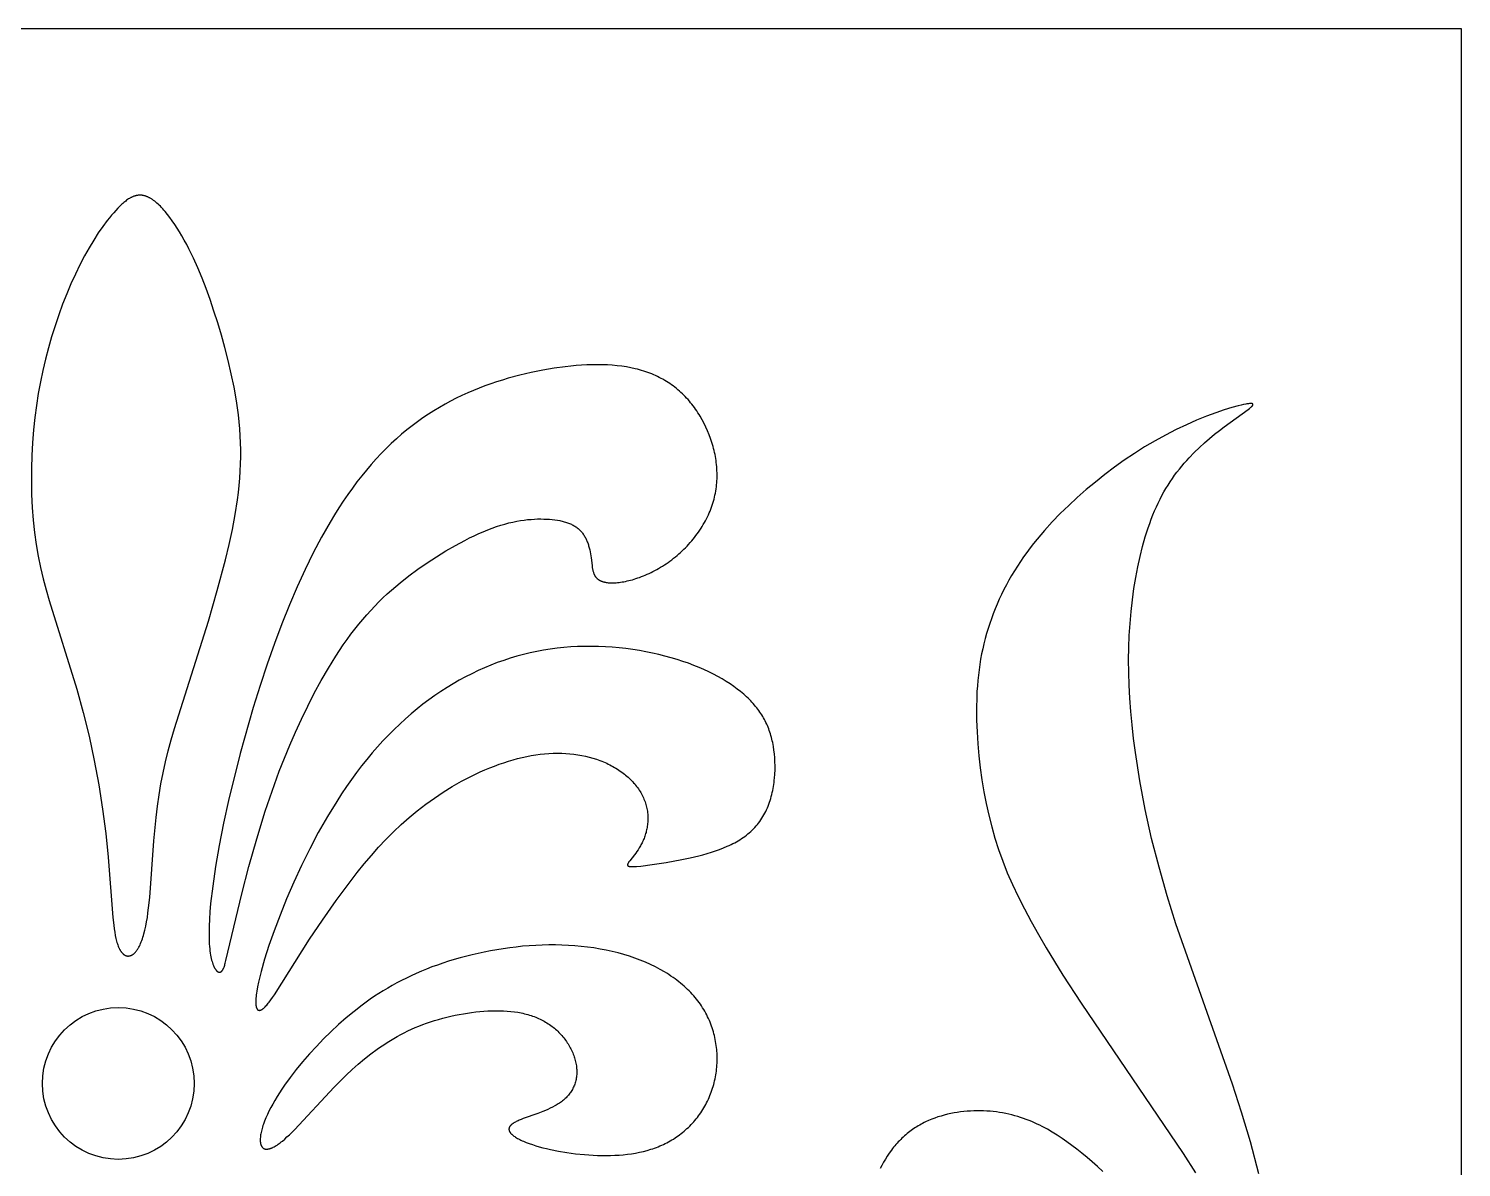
# Model space of a CAD drawing. Extents: x 2.59 to 8.26, y 15.9 to 21.16.
# Drawn here: x 5.247 to 8.262, y 18.769 to 21.164 of the extents above; entities that cross this region are included whole.
import ezdxf

# ---------------------------------------------------------------- set-up
doc = ezdxf.new("R2010")
doc.units = 0
doc.header["$MEASUREMENT"] = 0
doc.layers.add('DEFAULT', color=18, linetype='CONTINUOUS')

msp = doc.modelspace()

# ---------------------------------------------------------------- linework, layer by layer
at = {"layer": 'DEFAULT'}
for points in [[(2.5915, 15.8988), (8.2615, 15.8988), (8.2615, 21.1638), (2.5915, 21.1638)], [(5.4848, 19.2461), (5.4859, 19.2494), (5.4871, 19.2528), (5.4882, 19.2564), (5.4892, 19.2601), (5.4912, 19.268), (5.4931, 19.2764), (5.4948, 19.2854), (5.4964, 19.2948), (5.4978, 19.3046), (5.4992, 19.3149), (5.5015, 19.3365), (5.5104, 19.456), (5.5149, 19.5047), (5.5177, 19.5286), (5.521, 19.5522), (5.5249, 19.5755), (5.5294, 19.5987), (5.5344, 19.6217), (5.5401, 19.6448), (5.5464, 19.6681), (5.5534, 19.692), (5.6248, 19.9176), (5.6437, 19.9822), (5.661, 20.047), (5.6687, 20.079), (5.6755, 20.1106), (5.6814, 20.1419), (5.6861, 20.1727), (5.6881, 20.188), (5.6897, 20.2032), (5.691, 20.2183), (5.692, 20.2333), (5.6926, 20.2483), (5.6929, 20.2633), (5.6929, 20.2781), (5.6925, 20.293), (5.6918, 20.3078), (5.6908, 20.3225), (5.6895, 20.3372), (5.6879, 20.3519), (5.686, 20.3665), (5.6838, 20.381), (5.6788, 20.4097), (5.673, 20.438), (5.6665, 20.4658), (5.6595, 20.493), (5.6522, 20.5195), (5.6445, 20.5451), (5.6366, 20.57), (5.6285, 20.594), (5.6202, 20.6171), (5.6116, 20.6394), (5.6027, 20.6608), (5.5935, 20.6812), (5.584, 20.7007), (5.5792, 20.7101), (5.5742, 20.7192), (5.5693, 20.7279), (5.5642, 20.7364), (5.5592, 20.7445), (5.5541, 20.7523), (5.549, 20.7597), (5.5439, 20.7667), (5.5388, 20.7732), (5.5338, 20.7793), (5.5313, 20.7822), (5.5288, 20.785), (5.5263, 20.7876), (5.5239, 20.7902), (5.5214, 20.7926), (5.519, 20.7949), (5.5166, 20.797), (5.5142, 20.799), (5.5119, 20.8009), (5.5095, 20.8027), (5.5072, 20.8043), (5.5061, 20.8051), (5.5049, 20.8058), (5.5038, 20.8065), (5.5026, 20.8072), (5.5015, 20.8078), (5.5004, 20.8084), (5.4993, 20.809), (5.4982, 20.8095), (5.4971, 20.81), (5.496, 20.8105), (5.4949, 20.8109), (5.4938, 20.8113), (5.4927, 20.8117), (5.4916, 20.812), (5.4905, 20.8123), (5.4895, 20.8126), (5.4884, 20.8128), (5.4873, 20.813), (5.4863, 20.8132), (5.4852, 20.8134), (5.4842, 20.8135), (5.4832, 20.8136), (5.4821, 20.8136), (5.4811, 20.8136), (5.4801, 20.8136), (5.479, 20.8136), (5.478, 20.8135), (5.477, 20.8134), (5.476, 20.8133), (5.4749, 20.8132), (5.4739, 20.813), (5.4729, 20.8128), (5.4719, 20.8125), (5.4709, 20.8122), (5.4699, 20.8119), (5.4689, 20.8116), (5.4679, 20.8113), (5.4669, 20.8109), (5.4659, 20.8105), (5.4649, 20.8101), (5.4639, 20.8096), (5.4629, 20.8091), (5.4619, 20.8086), (5.4609, 20.8081), (5.4599, 20.8075), (5.4589, 20.8069), (5.4569, 20.8057), (5.4549, 20.8044), (5.4529, 20.8029), (5.4509, 20.8014), (5.4489, 20.7998), (5.4468, 20.7981), (5.4448, 20.7963), (5.4427, 20.7945), (5.4385, 20.7905), (5.4343, 20.7862), (5.43, 20.7817), (5.4256, 20.7768), (5.4212, 20.7716), (5.4167, 20.7661), (5.4121, 20.7603), (5.4028, 20.7479), (5.3932, 20.7342), (5.3836, 20.7193), (5.3738, 20.7032), (5.3641, 20.6859), (5.3544, 20.6674), (5.3449, 20.6478), (5.3356, 20.6274), (5.3267, 20.6061), (5.3181, 20.5842), (5.3099, 20.5617), (5.3021, 20.539), (5.2949, 20.5159), (5.2882, 20.4926), (5.282, 20.469), (5.2764, 20.4452), (5.2713, 20.4211), (5.2669, 20.3965), (5.263, 20.3715), (5.2596, 20.3459), (5.2569, 20.3198), (5.2548, 20.2931), (5.2533, 20.266), (5.2525, 20.2387), (5.2523, 20.2112), (5.2529, 20.1839), (5.2542, 20.1568), (5.2563, 20.1302), (5.2591, 20.1042), (5.2627, 20.0789), (5.2669, 20.0543), (5.2719, 20.0303), (5.2774, 20.0069), (5.2834, 19.9838), (5.2899, 19.9611), (5.3478, 19.775), (5.3614, 19.7258), (5.3738, 19.6758), (5.3848, 19.625), (5.3943, 19.5736), (5.4023, 19.522), (5.4089, 19.4708), (5.414, 19.4211), (5.4241, 19.2944), (5.4258, 19.2781), (5.4268, 19.2706), (5.4278, 19.2635), (5.429, 19.2568), (5.4303, 19.2506), (5.431, 19.2476), (5.4317, 19.2448), (5.4325, 19.242), (5.4333, 19.2394), (5.4341, 19.2369), (5.435, 19.2345), (5.4359, 19.2323), (5.4364, 19.2312), (5.4369, 19.2301), (5.4373, 19.2291), (5.4378, 19.2281), (5.4384, 19.2272), (5.4389, 19.2262), (5.4394, 19.2253), (5.4399, 19.2245), (5.4405, 19.2236), (5.441, 19.2228), (5.4416, 19.222), (5.4422, 19.2213), (5.4428, 19.2206), (5.4434, 19.2199), (5.444, 19.2193), (5.4446, 19.2186), (5.4449, 19.2184), (5.4452, 19.2181), (5.4455, 19.2178), (5.4458, 19.2175), (5.4461, 19.2173), (5.4465, 19.217), (5.4468, 19.2168), (5.4471, 19.2165), (5.4474, 19.2163), (5.4478, 19.2161), (5.4481, 19.2159), (5.4484, 19.2157), (5.4487, 19.2155), (5.4491, 19.2153), (5.4494, 19.2151), (5.4498, 19.215), (5.4501, 19.2148), (5.4504, 19.2147), (5.4508, 19.2145), (5.4511, 19.2144), (5.4515, 19.2143), (5.4518, 19.2141), (5.4522, 19.214), (5.4525, 19.2139), (5.4529, 19.2139), (5.4532, 19.2138), (5.4536, 19.2137), (5.4539, 19.2137), (5.4543, 19.2136), (5.4546, 19.2136), (5.455, 19.2135), (5.4553, 19.2135), (5.4557, 19.2135), (5.4561, 19.2135), (5.4564, 19.2135), (5.4568, 19.2135), (5.4571, 19.2135), (5.4575, 19.2136), (5.4579, 19.2136), (5.4582, 19.2137), (5.4586, 19.2137), (5.459, 19.2138), (5.4593, 19.2139), (5.4597, 19.2139), (5.4601, 19.214), (5.4604, 19.2142), (5.4608, 19.2143), (5.4612, 19.2144), (5.4615, 19.2145), (5.4619, 19.2147), (5.4623, 19.2148), (5.4627, 19.215), (5.463, 19.2152), (5.4634, 19.2154), (5.4638, 19.2156), (5.4641, 19.2158), (5.4645, 19.216), (5.4649, 19.2162), (5.4652, 19.2164), (5.4656, 19.2167), (5.466, 19.2169), (5.4664, 19.2172), (5.4667, 19.2175), (5.4671, 19.2177), (5.4678, 19.2183), (5.4686, 19.219), (5.4693, 19.2196), (5.47, 19.2204), (5.4707, 19.2211), (5.4715, 19.2219), (5.4722, 19.2227), (5.4729, 19.2236), (5.4736, 19.2245), (5.4743, 19.2255), (5.475, 19.2265), (5.4757, 19.2275), (5.4764, 19.2286), (5.4771, 19.2297), (5.4778, 19.2308), (5.4784, 19.232), (5.4798, 19.2345), (5.4811, 19.2372), (5.4823, 19.24), (5.4836, 19.243)], [(5.6271, 19.2907), (5.6264, 19.276), (5.6262, 19.2624), (5.6263, 19.25), (5.6268, 19.2388), (5.6272, 19.2336), (5.6277, 19.2287), (5.6282, 19.2241), (5.6288, 19.2197), (5.6294, 19.2156), (5.6301, 19.2118), (5.6309, 19.2082), (5.6317, 19.2049), (5.6325, 19.2018), (5.6334, 19.1989), (5.6339, 19.1975), (5.6343, 19.1962), (5.6348, 19.195), (5.6353, 19.1938), (5.6358, 19.1927), (5.6362, 19.1916), (5.6367, 19.1906), (5.6372, 19.1896), (5.6377, 19.1887), (5.6382, 19.1878), (5.6387, 19.187), (5.6392, 19.1862), (5.6397, 19.1855), (5.6402, 19.1848), (5.6407, 19.1841), (5.6412, 19.1835), (5.6414, 19.1832), (5.6417, 19.183), (5.6419, 19.1827), (5.6422, 19.1824), (5.6424, 19.1822), (5.6427, 19.182), (5.6429, 19.1818), (5.6432, 19.1815), (5.6434, 19.1813), (5.6437, 19.1811), (5.6439, 19.181), (5.6441, 19.1808), (5.6444, 19.1806), (5.6446, 19.1805), (5.6449, 19.1803), (5.6451, 19.1802), (5.6453, 19.1801), (5.6456, 19.18), (5.6458, 19.1799), (5.646, 19.1798), (5.6463, 19.1797), (5.6465, 19.1796), (5.6466, 19.1796), (5.6467, 19.1795), (5.6468, 19.1795), (5.647, 19.1795), (5.6471, 19.1795), (5.6472, 19.1794), (5.6473, 19.1794), (5.6474, 19.1794), (5.6475, 19.1794), (5.6476, 19.1794), (5.6478, 19.1794), (5.6479, 19.1793), (5.648, 19.1793), (5.6481, 19.1793), (5.6482, 19.1793), (5.6483, 19.1793), (5.6484, 19.1793), (5.6485, 19.1793), (5.6486, 19.1793), (5.6487, 19.1793), (5.6489, 19.1794), (5.649, 19.1794), (5.6491, 19.1794), (5.6492, 19.1794), (5.6493, 19.1794), (5.6494, 19.1794), (5.6495, 19.1795), (5.6496, 19.1795), (5.6497, 19.1795), (5.6498, 19.1795), (5.6499, 19.1796), (5.65, 19.1796), (5.6501, 19.1796), (5.6502, 19.1797), (5.6503, 19.1797), (5.6504, 19.1798), (5.6506, 19.1798), (5.6507, 19.1799), (5.6508, 19.1799), (5.6509, 19.18), (5.651, 19.18), (5.6511, 19.1801), (5.6513, 19.1802), (5.6515, 19.1803), (5.6517, 19.1805), (5.6519, 19.1806), (5.6521, 19.1808), (5.6523, 19.1809), (5.6525, 19.1811), (5.6526, 19.1813), (5.6528, 19.1815), (5.653, 19.1816), (5.6532, 19.1819), (5.6534, 19.1821), (5.6536, 19.1823), (5.6538, 19.1825), (5.654, 19.1828), (5.6541, 19.183), (5.6543, 19.1833), (5.6545, 19.1835), (5.6547, 19.1838), (5.6551, 19.1844), (5.6554, 19.185), (5.6558, 19.1857), (5.6561, 19.1863), (5.6565, 19.1871), (5.6568, 19.1878), (5.6571, 19.1886), (5.6578, 19.1903), (5.6585, 19.1922), (5.6592, 19.1942), (5.6598, 19.1963), (5.6605, 19.1986), (5.6619, 19.2038), (5.695, 19.3442), (5.7101, 19.4014), (5.7269, 19.4602), (5.7447, 19.5182), (5.7638, 19.5745), (5.774, 19.6022), (5.7847, 19.6297), (5.796, 19.6571), (5.8079, 19.6845), (5.8205, 19.7119), (5.8339, 19.7393), (5.8478, 19.7663), (5.8624, 19.7929), (5.8774, 19.8189), (5.8929, 19.8438), (5.9087, 19.8677), (5.9168, 19.8791), (5.9249, 19.8902), (5.933, 19.901), (5.9413, 19.9114), (5.9496, 19.9214), (5.958, 19.9311), (5.9664, 19.9405), (5.975, 19.9495), (5.9836, 19.9583), (5.9923, 19.9668), (6.0011, 19.975), (6.01, 19.9829), (6.019, 19.9907), (6.0281, 19.9983), (6.0467, 20.0128), (6.0657, 20.0268), (6.0851, 20.0403), (6.1048, 20.0532), (6.1247, 20.0654), (6.1447, 20.077), (6.1646, 20.0877), (6.1744, 20.0927), (6.1842, 20.0974), (6.1939, 20.1018), (6.2034, 20.1059), (6.2128, 20.1098), (6.2221, 20.1133), (6.2312, 20.1165), (6.2401, 20.1193), (6.2488, 20.1219), (6.2573, 20.1242), (6.2656, 20.1261), (6.2737, 20.1278), (6.2816, 20.1292), (6.2892, 20.1303), (6.2967, 20.1312), (6.3039, 20.1318), (6.3109, 20.1323), (6.3177, 20.1326), (6.3243, 20.1326), (6.3306, 20.1325), (6.3367, 20.1323), (6.3427, 20.1319), (6.3484, 20.1314), (6.3539, 20.1308), (6.3592, 20.13), (6.3643, 20.1291), (6.3668, 20.1286), (6.3692, 20.128), (6.3716, 20.1274), (6.3739, 20.1268), (6.3761, 20.1262), (6.3784, 20.1255), (6.3805, 20.1248), (6.3826, 20.124), (6.3847, 20.1232), (6.3867, 20.1223), (6.3887, 20.1215), (6.3906, 20.1205), (6.3925, 20.1195), (6.3943, 20.1185), (6.3961, 20.1175), (6.3978, 20.1163), (6.3995, 20.1152), (6.4011, 20.114), (6.4027, 20.1127), (6.4042, 20.1114), (6.4057, 20.1101), (6.4071, 20.1087), (6.4085, 20.1072), (6.4099, 20.1057), (6.4111, 20.1042), (6.4124, 20.1026), (6.4136, 20.1009), (6.4147, 20.0993), (6.4158, 20.0975), (6.4169, 20.0958), (6.4179, 20.094), (6.4189, 20.0921), (6.4198, 20.0903), (6.4207, 20.0883), (6.4215, 20.0864), (6.4223, 20.0844), (6.4231, 20.0824), (6.4238, 20.0804), (6.4245, 20.0783), (6.4251, 20.0763), (6.4257, 20.0742), (6.4262, 20.0721), (6.4273, 20.0678), (6.4281, 20.0635), (6.4289, 20.0593), (6.4302, 20.0508), (6.4322, 20.0347), (6.4328, 20.0309), (6.4334, 20.0273), (6.4338, 20.0256), (6.4342, 20.0239), (6.4346, 20.0222), (6.4351, 20.0206), (6.4353, 20.0198), (6.4356, 20.0191), (6.4359, 20.0183), (6.4362, 20.0175), (6.4365, 20.0168), (6.4368, 20.0161), (6.4371, 20.0154), (6.4375, 20.0146), (6.4379, 20.014), (6.4382, 20.0133), (6.4386, 20.0126), (6.4391, 20.012), (6.4395, 20.0113), (6.4399, 20.0107), (6.4404, 20.0101), (6.4409, 20.0095), (6.4414, 20.0089), (6.442, 20.0083), (6.4425, 20.0078), (6.4431, 20.0072), (6.4437, 20.0067), (6.4443, 20.0062), (6.4449, 20.0057), (6.4456, 20.0052), (6.4463, 20.0048), (6.447, 20.0043), (6.4477, 20.0039), (6.4485, 20.0034), (6.4493, 20.003), (6.4501, 20.0026), (6.4509, 20.0023), (6.4517, 20.0019), (6.4526, 20.0016), (6.4535, 20.0012), (6.4544, 20.0009), (6.4554, 20.0006), (6.4564, 20.0004), (6.4574, 20.0001), (6.4584, 19.9998), (6.4595, 19.9996), (6.4605, 19.9994), (6.4617, 19.9992), (6.4628, 19.999), (6.4639, 19.9989), (6.4663, 19.9986), (6.4688, 19.9984), (6.4714, 19.9983), (6.4741, 19.9983), (6.4769, 19.9983), (6.4798, 19.9984), (6.4828, 19.9986), (6.4859, 19.9988), (6.489, 19.9992), (6.4923, 19.9996), (6.4956, 20.0001), (6.499, 20.0007), (6.5024, 20.0014), (6.506, 20.0022), (6.5096, 20.003), (6.5133, 20.0039), (6.517, 20.005), (6.5208, 20.0061), (6.5246, 20.0073), (6.5284, 20.0086), (6.5323, 20.0099), (6.5363, 20.0114), (6.5402, 20.013), (6.5442, 20.0146), (6.5482, 20.0164), (6.5523, 20.0182), (6.5563, 20.0201), (6.5603, 20.0221), (6.5644, 20.0242), (6.5684, 20.0264), (6.5724, 20.0287), (6.5764, 20.031), (6.5804, 20.0335), (6.5844, 20.036), (6.5883, 20.0386), (6.5922, 20.0413), (6.5961, 20.0441), (6.5999, 20.047), (6.6037, 20.0499), (6.6075, 20.0529), (6.6112, 20.056), (6.6148, 20.0591), (6.6184, 20.0623), (6.622, 20.0656), (6.6255, 20.0689), (6.6289, 20.0723), (6.6322, 20.0758), (6.6355, 20.0793), (6.6387, 20.0829), (6.6419, 20.0865), (6.6449, 20.0901), (6.6479, 20.0939), (6.6508, 20.0976), (6.6536, 20.1014), (6.6564, 20.1052), (6.659, 20.1091), (6.6616, 20.113), (6.664, 20.117), (6.6664, 20.1209), (6.6687, 20.1249), (6.6709, 20.129), (6.673, 20.133), (6.675, 20.1371), (6.677, 20.1412), (6.6788, 20.1453), (6.6805, 20.1494), (6.6821, 20.1536), (6.6837, 20.1577), (6.6851, 20.1619), (6.6865, 20.1661), (6.6877, 20.1703), (6.6889, 20.1745), (6.6899, 20.1787), (6.6909, 20.1829), (6.6917, 20.1872), (6.6925, 20.1914), (6.6932, 20.1957), (6.6938, 20.1999), (6.6943, 20.2042), (6.6947, 20.2085), (6.695, 20.2127), (6.6952, 20.217), (6.6953, 20.2213), (6.6953, 20.2255), (6.6953, 20.2298), (6.6951, 20.2341), (6.6949, 20.2384), (6.6946, 20.2426), (6.6942, 20.2469), (6.6937, 20.2512), (6.6931, 20.2554), (6.6925, 20.2597), (6.6918, 20.2639), (6.691, 20.2681), (6.6901, 20.2724), (6.6891, 20.2766), (6.6881, 20.2808), (6.687, 20.285), (6.6845, 20.2933), (6.6818, 20.3016), (6.6787, 20.3098), (6.6754, 20.3178), (6.6719, 20.3258), (6.668, 20.3336), (6.6639, 20.3413), (6.6596, 20.3489), (6.6573, 20.3526), (6.655, 20.3562), (6.6526, 20.3598), (6.6501, 20.3634), (6.6476, 20.3669), (6.645, 20.3704), (6.6424, 20.3738), (6.6397, 20.3771), (6.637, 20.3804), (6.6342, 20.3836), (6.6313, 20.3868), (6.6284, 20.3899), (6.6254, 20.393), (6.6224, 20.3959), (6.6193, 20.3989), (6.6161, 20.4017), (6.6129, 20.4045), (6.6096, 20.4072), (6.6063, 20.4098), (6.6029, 20.4124), (6.5995, 20.4149), (6.596, 20.4174), (6.5924, 20.4197), (6.5888, 20.422), (6.5851, 20.4242), (6.5814, 20.4264), (6.5776, 20.4284), (6.5738, 20.4304), (6.5699, 20.4324), (6.5659, 20.4342), (6.5619, 20.436), (6.5578, 20.4377), (6.5537, 20.4393), (6.5495, 20.4409), (6.5453, 20.4424), (6.5409, 20.4438), (6.5366, 20.4451), (6.5322, 20.4463), (6.5277, 20.4475), (6.5231, 20.4486), (6.5139, 20.4507), (6.5044, 20.4524), (6.4947, 20.4538), (6.4848, 20.455), (6.4747, 20.4559), (6.4644, 20.4565), (6.4539, 20.4569), (6.4432, 20.457), (6.4323, 20.4569), (6.4213, 20.4565), (6.4101, 20.4559), (6.3988, 20.4551), (6.3873, 20.4541), (6.3758, 20.4528), (6.3523, 20.4496), (6.3284, 20.4456), (6.3043, 20.4408), (6.2801, 20.4351), (6.2557, 20.4285), (6.2435, 20.4249), (6.2313, 20.421), (6.2191, 20.4169), (6.2069, 20.4125), (6.1947, 20.4079), (6.1826, 20.403), (6.1705, 20.3978), (6.1585, 20.3923), (6.1465, 20.3865), (6.1346, 20.3805), (6.1228, 20.3741), (6.111, 20.3674), (6.0994, 20.3603), (6.0878, 20.3529), (6.0763, 20.3452), (6.0649, 20.3371), (6.0536, 20.3287), (6.0424, 20.3198), (6.0314, 20.3107), (6.0204, 20.3011), (6.0096, 20.2912), (5.9989, 20.2808), (5.9884, 20.2701), (5.978, 20.259), (5.9677, 20.2475), (5.9575, 20.2356), (5.9475, 20.2233), (5.9376, 20.2106), (5.9278, 20.1975), (5.9182, 20.184), (5.9087, 20.1701), (5.8993, 20.1558), (5.8901, 20.1411), (5.881, 20.1259), (5.8631, 20.0944), (5.8456, 20.0613), (5.8285, 20.0266), (5.8118, 19.9902), (5.7955, 19.9521), (5.7795, 19.9123), (5.7639, 19.8707), (5.7486, 19.8274), (5.7337, 19.7825), (5.7192, 19.736), (5.6918, 19.6393), (5.6675, 19.5409), (5.657, 19.4926), (5.6477, 19.446), (5.64, 19.4018), (5.6339, 19.3607), (5.6296, 19.3236), (5.6281, 19.3066)], [(5.7303, 19.1587), (5.7283, 19.1488), (5.7267, 19.1397), (5.726, 19.1356), (5.7255, 19.1317), (5.7251, 19.128), (5.7248, 19.1245), (5.7246, 19.1213), (5.7245, 19.1183), (5.7245, 19.1168), (5.7245, 19.1155), (5.7245, 19.1142), (5.7246, 19.1129), (5.7247, 19.1117), (5.7248, 19.1106), (5.7249, 19.1095), (5.7251, 19.1085), (5.7253, 19.1076), (5.7254, 19.1071), (5.7255, 19.1066), (5.7256, 19.1062), (5.7257, 19.1058), (5.7258, 19.1054), (5.7259, 19.105), (5.726, 19.1046), (5.7262, 19.1042), (5.7263, 19.1039), (5.7265, 19.1036), (5.7266, 19.1032), (5.7268, 19.1029), (5.7269, 19.1026), (5.7271, 19.1023), (5.7273, 19.1021), (5.7273, 19.1019), (5.7274, 19.1018), (5.7275, 19.1017), (5.7276, 19.1015), (5.7277, 19.1014), (5.7278, 19.1013), (5.7279, 19.1012), (5.728, 19.1011), (5.7281, 19.101), (5.7282, 19.1009), (5.7283, 19.1008), (5.7284, 19.1007), (5.7285, 19.1006), (5.7286, 19.1005), (5.7287, 19.1004), (5.7288, 19.1003), (5.7289, 19.1002), (5.729, 19.1002), (5.7291, 19.1001), (5.7292, 19.1), (5.7293, 19.1), (5.7294, 19.0999), (5.7295, 19.0998), (5.7297, 19.0998), (5.7298, 19.0997), (5.7299, 19.0997), (5.73, 19.0996), (5.7301, 19.0996), (5.7302, 19.0995), (5.7304, 19.0995), (5.7305, 19.0994), (5.7306, 19.0994), (5.7307, 19.0994), (5.7309, 19.0993), (5.731, 19.0993), (5.7311, 19.0993), (5.7312, 19.0993), (5.7314, 19.0993), (5.7315, 19.0992), (5.7316, 19.0992), (5.7317, 19.0992), (5.7319, 19.0992), (5.732, 19.0992), (5.7321, 19.0992), (5.7323, 19.0992), (5.7324, 19.0992), (5.7325, 19.0992), (5.7327, 19.0992), (5.7328, 19.0993), (5.733, 19.0993), (5.7331, 19.0993), (5.7332, 19.0993), (5.7334, 19.0994), (5.7335, 19.0994), (5.7338, 19.0995), (5.7341, 19.0995), (5.7344, 19.0996), (5.7347, 19.0997), (5.735, 19.0998), (5.7353, 19.1), (5.7356, 19.1001), (5.7359, 19.1002), (5.7363, 19.1004), (5.7366, 19.1006), (5.7369, 19.1007), (5.7372, 19.1009), (5.7376, 19.1011), (5.7379, 19.1013), (5.7386, 19.1018), (5.7393, 19.1023), (5.74, 19.1028), (5.7407, 19.1034), (5.7414, 19.104), (5.7421, 19.1046), (5.7429, 19.1053), (5.7437, 19.106), (5.7444, 19.1068), (5.746, 19.1084), (5.7476, 19.1102), (5.7493, 19.1121), (5.751, 19.1142), (5.7527, 19.1163), (5.7564, 19.1211), (5.7601, 19.1264), (5.7641, 19.1321), (5.8379, 19.2487), (5.865, 19.2892), (5.8937, 19.33), (5.9231, 19.3697), (5.938, 19.3888), (5.9529, 19.4073), (5.9679, 19.4251), (5.9831, 19.4423), (5.9985, 19.4588), (6.0143, 19.4748), (6.0305, 19.4901), (6.0472, 19.5049), (6.0644, 19.5191), (6.0822, 19.5327), (6.1004, 19.5458), (6.1191, 19.5583), (6.1382, 19.57), (6.1479, 19.5756), (6.1577, 19.581), (6.1674, 19.5863), (6.1773, 19.5913), (6.1871, 19.5961), (6.197, 19.6007), (6.2069, 19.605), (6.2168, 19.6091), (6.2267, 19.613), (6.2365, 19.6167), (6.2463, 19.6201), (6.2561, 19.6232), (6.2659, 19.6261), (6.2756, 19.6287), (6.2852, 19.631), (6.2948, 19.6331), (6.3043, 19.6349), (6.3137, 19.6365), (6.323, 19.6377), (6.3323, 19.6387), (6.3415, 19.6394), (6.3505, 19.6399), (6.3594, 19.64), (6.3683, 19.6399), (6.377, 19.6395), (6.3856, 19.6389), (6.394, 19.638), (6.4023, 19.6368), (6.4105, 19.6354), (6.4185, 19.6337), (6.4264, 19.6318), (6.4341, 19.6297), (6.4416, 19.6273), (6.4453, 19.626), (6.4489, 19.6247), (6.4525, 19.6233), (6.4561, 19.6218), (6.4596, 19.6203), (6.463, 19.6188), (6.4664, 19.6171), (6.4698, 19.6155), (6.4731, 19.6138), (6.4763, 19.612), (6.4795, 19.6102), (6.4826, 19.6083), (6.4857, 19.6064), (6.4887, 19.6045), (6.4917, 19.6025), (6.4946, 19.6004), (6.4974, 19.5983), (6.5002, 19.5962), (6.5029, 19.594), (6.5055, 19.5918), (6.508, 19.5896), (6.5105, 19.5873), (6.513, 19.5849), (6.5153, 19.5826), (6.5176, 19.5802), (6.5198, 19.5777), (6.522, 19.5753), (6.524, 19.5727), (6.526, 19.5702), (6.5279, 19.5676), (6.5297, 19.565), (6.5315, 19.5624), (6.5332, 19.5598), (6.5348, 19.5571), (6.5363, 19.5544), (6.5377, 19.5516), (6.5391, 19.5489), (6.5404, 19.5461), (6.5415, 19.5434), (6.5427, 19.5406), (6.5437, 19.5377), (6.5446, 19.5349), (6.5455, 19.5321), (6.5463, 19.5292), (6.547, 19.5264), (6.5476, 19.5235), (6.5481, 19.5206), (6.5486, 19.5178), (6.549, 19.5149), (6.5493, 19.5121), (6.5495, 19.5092), (6.5496, 19.5063), (6.5497, 19.5035), (6.5497, 19.5007), (6.5496, 19.4978), (6.5494, 19.495), (6.5492, 19.4923), (6.5489, 19.4895), (6.5485, 19.4867), (6.5481, 19.484), (6.5476, 19.4813), (6.5471, 19.4786), (6.5464, 19.476), (6.5458, 19.4734), (6.545, 19.4708), (6.5443, 19.4683), (6.5434, 19.4657), (6.5425, 19.4633), (6.5416, 19.4608), (6.5406, 19.4584), (6.5396, 19.4561), (6.5386, 19.4538), (6.5375, 19.4515), (6.5364, 19.4493), (6.5352, 19.4471), (6.534, 19.445), (6.5316, 19.4409), (6.5292, 19.437), (6.5267, 19.4334), (6.5242, 19.4299), (6.5218, 19.4266), (6.5114, 19.4135), (6.5099, 19.4115), (6.5092, 19.4106), (6.5086, 19.4097), (6.5084, 19.4093), (6.5081, 19.4089), (6.5079, 19.4085), (6.5077, 19.4081), (6.5075, 19.4077), (6.5073, 19.4074), (6.5072, 19.4072), (6.5072, 19.407), (6.5071, 19.4069), (6.507, 19.4067), (6.507, 19.4065), (6.5069, 19.4064), (6.5069, 19.4062), (6.5068, 19.406), (6.5068, 19.4059), (6.5068, 19.4057), (6.5067, 19.4056), (6.5067, 19.4055), (6.5067, 19.4055), (6.5067, 19.4054), (6.5067, 19.4053), (6.5067, 19.4052), (6.5067, 19.4052), (6.5067, 19.4051), (6.5067, 19.405), (6.5067, 19.405), (6.5067, 19.4049), (6.5067, 19.4048), (6.5067, 19.4048), (6.5067, 19.4047), (6.5067, 19.4046), (6.5067, 19.4046), (6.5068, 19.4045), (6.5068, 19.4045), (6.5068, 19.4044), (6.5068, 19.4043), (6.5068, 19.4043), (6.5068, 19.4042), (6.5069, 19.4042), (6.5069, 19.4041), (6.5069, 19.404), (6.5069, 19.404), (6.507, 19.4039), (6.507, 19.4039), (6.507, 19.4038), (6.507, 19.4038), (6.5071, 19.4037), (6.5071, 19.4037), (6.5071, 19.4036), (6.5072, 19.4036), (6.5072, 19.4035), (6.5073, 19.4035), (6.5073, 19.4034), (6.5073, 19.4034), (6.5074, 19.4033), (6.5074, 19.4033), (6.5075, 19.4032), (6.5075, 19.4032), (6.5076, 19.4031), (6.5076, 19.4031), (6.5077, 19.403), (6.5078, 19.403), (6.5078, 19.403), (6.5079, 19.4029), (6.5079, 19.4029), (6.508, 19.4028), (6.5081, 19.4028), (6.5081, 19.4028), (6.5082, 19.4027), (6.5083, 19.4026), (6.5085, 19.4026), (6.5086, 19.4025), (6.5088, 19.4024), (6.509, 19.4024), (6.5091, 19.4023), (6.5093, 19.4022), (6.5095, 19.4022), (6.5097, 19.4021), (6.5099, 19.4021), (6.5101, 19.402), (6.5105, 19.4019), (6.511, 19.4018), (6.5115, 19.4017), (6.512, 19.4017), (6.5125, 19.4016), (6.5131, 19.4016), (6.5143, 19.4015), (6.5157, 19.4014), (6.5171, 19.4014), (6.5187, 19.4014), (6.5221, 19.4016), (6.5261, 19.4018), (6.5352, 19.4027), (6.5587, 19.4056), (6.5879, 19.4102), (6.6213, 19.4163), (6.6389, 19.42), (6.6568, 19.4242), (6.6657, 19.4266), (6.6745, 19.4291), (6.6833, 19.4317), (6.6919, 19.4345), (6.7004, 19.4376), (6.7087, 19.4408), (6.7168, 19.4442), (6.7208, 19.446), (6.7247, 19.4479), (6.7286, 19.4498), (6.7324, 19.4518), (6.7361, 19.4538), (6.7398, 19.456), (6.7434, 19.4581), (6.7469, 19.4604), (6.7503, 19.4627), (6.7537, 19.4651), (6.7569, 19.4676), (6.7601, 19.4701), (6.7632, 19.4728), (6.7663, 19.4754), (6.7692, 19.4782), (6.7721, 19.4811), (6.7749, 19.484), (6.7775, 19.487), (6.7801, 19.4901), (6.7826, 19.4932), (6.7851, 19.4965), (6.7874, 19.4998), (6.7896, 19.5032), (6.7918, 19.5066), (6.7938, 19.5102), (6.7958, 19.5138), (6.7977, 19.5174), (6.7995, 19.5212), (6.8012, 19.525), (6.8028, 19.5288), (6.8043, 19.5328), (6.8057, 19.5367), (6.807, 19.5408), (6.8083, 19.5448), (6.8095, 19.549), (6.8106, 19.5531), (6.8116, 19.5573), (6.8125, 19.5615), (6.8133, 19.5658), (6.8141, 19.5701), (6.8147, 19.5744), (6.8153, 19.5787), (6.8158, 19.583), (6.8163, 19.5874), (6.817, 19.596), (6.8173, 19.6047), (6.8174, 19.6133), (6.8172, 19.6218), (6.8168, 19.6302), (6.8161, 19.6384), (6.8151, 19.6465), (6.8139, 19.6544), (6.8131, 19.6583), (6.8124, 19.6622), (6.8115, 19.6659), (6.8106, 19.6697), (6.8097, 19.6734), (6.8087, 19.677), (6.8076, 19.6806), (6.8064, 19.6842), (6.8052, 19.6877), (6.8039, 19.6912), (6.8026, 19.6946), (6.8012, 19.698), (6.7997, 19.7013), (6.7982, 19.7046), (6.7965, 19.7078), (6.7949, 19.711), (6.7931, 19.7142), (6.7913, 19.7174), (6.7894, 19.7205), (6.7874, 19.7235), (6.7853, 19.7266), (6.7832, 19.7296), (6.781, 19.7326), (6.7787, 19.7356), (6.7764, 19.7385), (6.7739, 19.7414), (6.7714, 19.7443), (6.7688, 19.7472), (6.7661, 19.75), (6.7633, 19.7529), (6.7604, 19.7557), (6.7575, 19.7585), (6.7513, 19.7641), (6.7447, 19.7696), (6.7378, 19.775), (6.7305, 19.7804), (6.7227, 19.7857), (6.7146, 19.791), (6.7061, 19.7961), (6.6971, 19.8012), (6.6878, 19.8062), (6.678, 19.811), (6.6678, 19.8158), (6.6573, 19.8204), (6.6463, 19.8248), (6.6349, 19.8291), (6.6231, 19.8332), (6.611, 19.8371), (6.5985, 19.8408), (6.5857, 19.8443), (6.5726, 19.8476), (6.5593, 19.8506), (6.5456, 19.8533), (6.5318, 19.8558), (6.5177, 19.858), (6.5035, 19.8599), (6.4892, 19.8615), (6.4748, 19.8628), (6.4602, 19.8637), (6.4457, 19.8644), (6.4311, 19.8646), (6.4165, 19.8646), (6.4019, 19.8642), (6.3874, 19.8634), (6.3729, 19.8623), (6.3585, 19.8608), (6.3442, 19.8589), (6.3299, 19.8566), (6.3158, 19.854), (6.3017, 19.851), (6.2877, 19.8477), (6.2738, 19.8439), (6.26, 19.8398), (6.2463, 19.8353), (6.2327, 19.8305), (6.2192, 19.8253), (6.2058, 19.8197), (6.1925, 19.8137), (6.1792, 19.8073), (6.166, 19.8006), (6.1529, 19.7935), (6.1399, 19.786), (6.127, 19.7782), (6.1142, 19.7699), (6.1015, 19.7613), (6.0888, 19.7523), (6.0763, 19.7429), (6.0639, 19.7331), (6.0516, 19.7229), (6.0394, 19.7123), (6.0274, 19.7013), (6.0155, 19.69), (6.0038, 19.6782), (5.9921, 19.666), (5.9807, 19.6534), (5.9694, 19.6405), (5.9582, 19.6271), (5.9472, 19.6133), (5.9364, 19.5992), (5.9258, 19.5846), (5.9153, 19.5697), (5.905, 19.5544), (5.8949, 19.5388), (5.8752, 19.5066), (5.8562, 19.4732), (5.8381, 19.4389), (5.8209, 19.4039), (5.8046, 19.3687), (5.7895, 19.3337), (5.7757, 19.2995), (5.7632, 19.2666), (5.7524, 19.2355), (5.7432, 19.2069), (5.7358, 19.1812), (5.7329, 19.1695)], [(5.734, 18.8238), (5.7341, 18.8229), (5.7342, 18.8219), (5.7343, 18.821), (5.7345, 18.8202), (5.7346, 18.8193), (5.7348, 18.8185), (5.735, 18.8177), (5.7352, 18.817), (5.7353, 18.8166), (5.7355, 18.8162), (5.7356, 18.8159), (5.7357, 18.8155), (5.7359, 18.8152), (5.736, 18.8149), (5.7362, 18.8145), (5.7363, 18.8142), (5.7365, 18.8139), (5.7366, 18.8136), (5.7368, 18.8133), (5.737, 18.813), (5.7371, 18.8127), (5.7373, 18.8124), (5.7375, 18.8122), (5.7377, 18.8119), (5.7379, 18.8116), (5.7381, 18.8114), (5.7383, 18.8112), (5.7385, 18.8109), (5.7387, 18.8107), (5.739, 18.8105), (5.7392, 18.8103), (5.7394, 18.8101), (5.7397, 18.8099), (5.7399, 18.8097), (5.7401, 18.8095), (5.7404, 18.8093), (5.7407, 18.8091), (5.7409, 18.809), (5.7412, 18.8088), (5.7414, 18.8087), (5.7417, 18.8085), (5.742, 18.8084), (5.7423, 18.8083), (5.7426, 18.8082), (5.7429, 18.808), (5.7432, 18.8079), (5.7435, 18.8078), (5.7438, 18.8078), (5.7441, 18.8077), (5.7444, 18.8076), (5.7447, 18.8075), (5.745, 18.8075), (5.7453, 18.8074), (5.7457, 18.8074), (5.746, 18.8074), (5.7464, 18.8073), (5.7467, 18.8073), (5.747, 18.8073), (5.7474, 18.8073), (5.7478, 18.8073), (5.7481, 18.8073), (5.7485, 18.8073), (5.7488, 18.8073), (5.7492, 18.8074), (5.7496, 18.8074), (5.75, 18.8075), (5.7507, 18.8076), (5.7515, 18.8077), (5.7523, 18.8079), (5.7532, 18.8081), (5.754, 18.8083), (5.7549, 18.8086), (5.7557, 18.8089), (5.7566, 18.8092), (5.7575, 18.8096), (5.7584, 18.81), (5.7593, 18.8104), (5.7603, 18.8108), (5.7612, 18.8113), (5.7632, 18.8123), (5.7652, 18.8134), (5.7672, 18.8147), (5.7693, 18.816), (5.7715, 18.8175), (5.7737, 18.8191), (5.7759, 18.8208), (5.7782, 18.8225), (5.7806, 18.8244), (5.7854, 18.8285), (5.7903, 18.8329), (5.7954, 18.8377), (5.806, 18.8481), (5.8893, 18.9376), (5.902, 18.9504), (5.9147, 18.9628), (5.9275, 18.9747), (5.9404, 18.9862), (5.9535, 18.9971), (5.9667, 19.0076), (5.9801, 19.0175), (5.9869, 19.0223), (5.9938, 19.027), (6.0008, 19.0315), (6.0078, 19.0359), (6.015, 19.0401), (6.0222, 19.0443), (6.0295, 19.0482), (6.037, 19.0521), (6.0446, 19.0558), (6.0523, 19.0593), (6.0601, 19.0628), (6.068, 19.066), (6.0761, 19.0692), (6.0842, 19.0722), (6.0925, 19.075), (6.1009, 19.0777), (6.1094, 19.0802), (6.1179, 19.0826), (6.1266, 19.0848), (6.1352, 19.0869), (6.144, 19.0888), (6.1527, 19.0905), (6.1615, 19.0921), (6.1702, 19.0935), (6.1789, 19.0948), (6.1876, 19.0959), (6.1962, 19.0968), (6.2048, 19.0975), (6.2132, 19.098), (6.2216, 19.0984), (6.2298, 19.0985), (6.2379, 19.0985), (6.2459, 19.0982), (6.2537, 19.0978), (6.2614, 19.0971), (6.2689, 19.0962), (6.2762, 19.0951), (6.2798, 19.0945), (6.2834, 19.0938), (6.2869, 19.093), (6.2904, 19.0922), (6.2939, 19.0913), (6.2973, 19.0904), (6.3006, 19.0894), (6.3039, 19.0884), (6.3072, 19.0872), (6.3104, 19.0861), (6.3136, 19.0848), (6.3167, 19.0836), (6.3198, 19.0822), (6.3229, 19.0808), (6.3258, 19.0793), (6.3288, 19.0778), (6.3317, 19.0762), (6.3345, 19.0746), (6.3373, 19.0729), (6.3401, 19.0711), (6.3428, 19.0693), (6.3454, 19.0674), (6.348, 19.0655), (6.3506, 19.0635), (6.353, 19.0615), (6.3555, 19.0594), (6.3579, 19.0573), (6.3602, 19.0551), (6.3625, 19.0529), (6.3647, 19.0506), (6.3668, 19.0483), (6.3689, 19.046), (6.371, 19.0436), (6.3729, 19.0412), (6.3748, 19.0387), (6.3767, 19.0362), (6.3785, 19.0337), (6.3802, 19.0311), (6.3819, 19.0285), (6.3834, 19.0259), (6.385, 19.0233), (6.3864, 19.0207), (6.3878, 19.018), (6.3891, 19.0153), (6.3904, 19.0126), (6.3915, 19.0099), (6.3926, 19.0072), (6.3937, 19.0044), (6.3946, 19.0017), (6.3955, 18.999), (6.3963, 18.9962), (6.397, 18.9935), (6.3977, 18.9908), (6.3982, 18.988), (6.3987, 18.9853), (6.3992, 18.9826), (6.3995, 18.9799), (6.3998, 18.9772), (6.3999, 18.9745), (6.4001, 18.9718), (6.4001, 18.9692), (6.4, 18.9666), (6.3999, 18.964), (6.3997, 18.9614), (6.3994, 18.9589), (6.399, 18.9564), (6.3986, 18.9539), (6.398, 18.9514), (6.3974, 18.949), (6.3967, 18.9466), (6.396, 18.9442), (6.3951, 18.9419), (6.3942, 18.9396), (6.3932, 18.9374), (6.3921, 18.9352), (6.391, 18.933), (6.3898, 18.9309), (6.3885, 18.9288), (6.3871, 18.9267), (6.3857, 18.9247), (6.3842, 18.9228), (6.3826, 18.9209), (6.3809, 18.919), (6.3792, 18.9172), (6.3775, 18.9154), (6.3756, 18.9136), (6.3737, 18.9119), (6.3718, 18.9103), (6.3697, 18.9086), (6.3677, 18.9071), (6.3655, 18.9055), (6.3634, 18.904), (6.3611, 18.9026), (6.3588, 18.9012), (6.3565, 18.8998), (6.3541, 18.8984), (6.3493, 18.8958), (6.3443, 18.8934), (6.3392, 18.891), (6.334, 18.8888), (6.3287, 18.8866), (6.318, 18.8826), (6.2874, 18.8715), (6.2829, 18.8697), (6.2786, 18.8679), (6.2765, 18.867), (6.2746, 18.8661), (6.2727, 18.8652), (6.2709, 18.8643), (6.2693, 18.8633), (6.2677, 18.8624), (6.2669, 18.8619), (6.2662, 18.8614), (6.2655, 18.8609), (6.2648, 18.8604), (6.2641, 18.86), (6.2635, 18.8595), (6.2629, 18.859), (6.2623, 18.8585), (6.2618, 18.858), (6.2613, 18.8575), (6.2608, 18.857), (6.2606, 18.8567), (6.2603, 18.8564), (6.2601, 18.8562), (6.2599, 18.8559), (6.2597, 18.8557), (6.2595, 18.8554), (6.2593, 18.8552), (6.2592, 18.8549), (6.259, 18.8546), (6.2588, 18.8544), (6.2587, 18.8541), (6.2585, 18.8538), (6.2584, 18.8536), (6.2583, 18.8533), (6.2581, 18.8531), (6.258, 18.8528), (6.2579, 18.8525), (6.2578, 18.8522), (6.2577, 18.852), (6.2577, 18.8517), (6.2576, 18.8514), (6.2575, 18.8512), (6.2575, 18.8509), (6.2574, 18.8506), (6.2574, 18.8503), (6.2573, 18.8501), (6.2573, 18.8498), (6.2573, 18.8495), (6.2573, 18.8492), (6.2573, 18.849), (6.2573, 18.8487), (6.2573, 18.8484), (6.2574, 18.8481), (6.2574, 18.8478), (6.2575, 18.8476), (6.2575, 18.8473), (6.2576, 18.847), (6.2576, 18.8467), (6.2577, 18.8464), (6.2578, 18.8461), (6.2579, 18.8459), (6.258, 18.8456), (6.2581, 18.8453), (6.2583, 18.845), (6.2584, 18.8447), (6.2585, 18.8444), (6.2587, 18.8441), (6.2588, 18.8438), (6.259, 18.8435), (6.2592, 18.8432), (6.2594, 18.8429), (6.2596, 18.8427), (6.2598, 18.8424), (6.26, 18.8421), (6.2602, 18.8418), (6.2604, 18.8415), (6.2609, 18.8409), (6.2614, 18.8403), (6.262, 18.8397), (6.2626, 18.8391), (6.2632, 18.8385), (6.2639, 18.8379), (6.2646, 18.8373), (6.2653, 18.8367), (6.266, 18.8361), (6.2668, 18.8355), (6.2677, 18.8348), (6.2694, 18.8336), (6.2713, 18.8324), (6.2733, 18.8312), (6.2755, 18.8299), (6.2777, 18.8287), (6.2801, 18.8275), (6.2826, 18.8263), (6.2853, 18.8251), (6.288, 18.8239), (6.2938, 18.8215), (6.3001, 18.8191), (6.3067, 18.8168), (6.3137, 18.8146), (6.321, 18.8124), (6.3287, 18.8104), (6.3366, 18.8084), (6.3448, 18.8065), (6.3618, 18.8031), (6.3795, 18.8001), (6.3977, 18.7977), (6.4161, 18.7958), (6.4347, 18.7945), (6.4439, 18.7942), (6.4531, 18.794), (6.4623, 18.7939), (6.4714, 18.7941), (6.4804, 18.7944), (6.4893, 18.7949), (6.498, 18.7956), (6.5067, 18.7966), (6.5153, 18.7977), (6.5237, 18.7991), (6.532, 18.8007), (6.5402, 18.8025), (6.5482, 18.8046), (6.5561, 18.807), (6.56, 18.8082), (6.5638, 18.8096), (6.5676, 18.811), (6.5714, 18.8124), (6.5751, 18.814), (6.5788, 18.8155), (6.5824, 18.8172), (6.5861, 18.8189), (6.5896, 18.8207), (6.5932, 18.8226), (6.5966, 18.8246), (6.6001, 18.8266), (6.6035, 18.8286), (6.6068, 18.8308), (6.6102, 18.833), (6.6134, 18.8353), (6.6166, 18.8376), (6.6198, 18.84), (6.6229, 18.8425), (6.626, 18.8451), (6.629, 18.8477), (6.632, 18.8504), (6.6349, 18.8531), (6.6378, 18.8559), (6.6406, 18.8588), (6.6434, 18.8617), (6.6461, 18.8647), (6.6487, 18.8678), (6.6513, 18.8709), (6.6538, 18.874), (6.6562, 18.8773), (6.6586, 18.8805), (6.6609, 18.8839), (6.6632, 18.8872), (6.6654, 18.8907), (6.6675, 18.8942), (6.6695, 18.8977), (6.6715, 18.9013), (6.6734, 18.9049), (6.6752, 18.9085), (6.677, 18.9122), (6.6786, 18.916), (6.6803, 18.9198), (6.6818, 18.9236), (6.6832, 18.9274), (6.6846, 18.9313), (6.6859, 18.9352), (6.6871, 18.9392), (6.6882, 18.9431), (6.6893, 18.9471), (6.6902, 18.9511), (6.6911, 18.9552), (6.6919, 18.9592), (6.6927, 18.9633), (6.6933, 18.9674), (6.6939, 18.9715), (6.6944, 18.9757), (6.6947, 18.9798), (6.6951, 18.9839), (6.6953, 18.9881), (6.6954, 18.9922), (6.6955, 18.9964), (6.6955, 19.0006), (6.6954, 19.0047), (6.6952, 19.0089), (6.6949, 19.0131), (6.6946, 19.0172), (6.6941, 19.0214), (6.6936, 19.0255), (6.693, 19.0296), (6.6923, 19.0338), (6.6916, 19.0379), (6.6907, 19.042), (6.6898, 19.0461), (6.6887, 19.0501), (6.6876, 19.0542), (6.6864, 19.0582), (6.6851, 19.0622), (6.6838, 19.0662), (6.6823, 19.0702), (6.6807, 19.0741), (6.6791, 19.078), (6.6774, 19.0819), (6.6755, 19.0858), (6.6736, 19.0896), (6.6716, 19.0934), (6.6695, 19.0972), (6.6673, 19.101), (6.665, 19.1047), (6.6626, 19.1084), (6.6601, 19.112), (6.6575, 19.1157), (6.6549, 19.1193), (6.6521, 19.1228), (6.6492, 19.1263), (6.6462, 19.1298), (6.6431, 19.1333), (6.64, 19.1367), (6.6367, 19.14), (6.6333, 19.1434), (6.6298, 19.1467), (6.6262, 19.1499), (6.6225, 19.1531), (6.6187, 19.1563), (6.6149, 19.1594), (6.6109, 19.1625), (6.6068, 19.1655), (6.6026, 19.1685), (6.5983, 19.1714), (6.5939, 19.1743), (6.5894, 19.1772), (6.5848, 19.18), (6.5753, 19.1854), (6.5654, 19.1906), (6.5552, 19.1955), (6.5446, 19.2002), (6.5337, 19.2047), (6.5225, 19.2089), (6.5109, 19.2129), (6.499, 19.2165), (6.4869, 19.2199), (6.4745, 19.223), (6.4619, 19.2258), (6.4491, 19.2282), (6.4361, 19.2304), (6.4229, 19.2322), (6.4095, 19.2338), (6.396, 19.235), (6.3825, 19.2359), (6.3688, 19.2365), (6.355, 19.2368), (6.3413, 19.2368), (6.3275, 19.2365), (6.3137, 19.2359), (6.2999, 19.235), (6.2861, 19.2339), (6.2725, 19.2324), (6.2589, 19.2308), (6.2453, 19.2289), (6.2319, 19.2268), (6.2187, 19.2244), (6.2055, 19.2219), (6.1797, 19.2161), (6.1546, 19.2096), (6.1424, 19.2061), (6.1303, 19.2024), (6.1185, 19.1986), (6.1068, 19.1945), (6.0954, 19.1904), (6.0842, 19.186), (6.0732, 19.1815), (6.0624, 19.1769), (6.0519, 19.1721), (6.0415, 19.1672), (6.0314, 19.1621), (6.0214, 19.1569), (6.0117, 19.1516), (6.0022, 19.1461), (5.9928, 19.1404), (5.9836, 19.1346), (5.9745, 19.1287), (5.9656, 19.1227), (5.9569, 19.1165), (5.9483, 19.1101), (5.9314, 19.097), (5.9148, 19.0833), (5.8987, 19.0691), (5.8828, 19.0543), (5.8673, 19.0391), (5.8522, 19.0235), (5.8374, 19.0075), (5.8232, 18.9912), (5.8097, 18.9747), (5.7969, 18.9583), (5.7851, 18.9418), (5.7795, 18.9337), (5.7743, 18.9257), (5.7693, 18.9177), (5.7646, 18.9098), (5.7602, 18.9021), (5.7561, 18.8946), (5.7524, 18.8872), (5.749, 18.88), (5.7459, 18.873), (5.7432, 18.8663), (5.7408, 18.8599), (5.7397, 18.8567), (5.7388, 18.8537), (5.7379, 18.8507), (5.7371, 18.8478), (5.7364, 18.845), (5.7358, 18.8423), (5.7353, 18.8397), (5.7348, 18.8371), (5.7345, 18.8347), (5.7342, 18.8323), (5.734, 18.83), (5.734, 18.8289), (5.734, 18.8278), (5.7339, 18.8268), (5.734, 18.8258), (5.734, 18.8248)]]:
    msp.add_lwpolyline(points, close=True, dxfattribs=at)
for points in [[(7.8354, 18.7557), (7.8175, 18.8225), (7.7989, 18.885), (7.7797, 18.9439), (7.661, 19.2811), (7.6425, 19.34), (7.6253, 19.4), (7.6098, 19.4606), (7.5962, 19.5215), (7.5847, 19.582), (7.5755, 19.6414), (7.5717, 19.6706), (7.5685, 19.6994), (7.5659, 19.7277), (7.5639, 19.7555), (7.5625, 19.7828), (7.5616, 19.8097), (7.5614, 19.8362), (7.5618, 19.8622), (7.5628, 19.8878), (7.5644, 19.9131), (7.5666, 19.9379), (7.5693, 19.9623), (7.5726, 19.9861), (7.5764, 20.0093), (7.5807, 20.0319), (7.5855, 20.0537), (7.5907, 20.0747), (7.5964, 20.0948), (7.6025, 20.114), (7.6057, 20.1233), (7.609, 20.1323), (7.6124, 20.1411), (7.616, 20.1497), (7.6197, 20.1581), (7.6235, 20.1662), (7.6274, 20.1742), (7.6314, 20.1819), (7.6356, 20.1895), (7.6399, 20.1968), (7.6443, 20.204), (7.6488, 20.211), (7.6535, 20.2179), (7.6582, 20.2246), (7.6631, 20.2311), (7.6681, 20.2375), (7.6732, 20.2437), (7.6783, 20.2497), (7.6835, 20.2556), (7.6888, 20.2614), (7.6995, 20.2725), (7.7103, 20.283), (7.7211, 20.2929), (7.7317, 20.3022), (7.7421, 20.3109), (7.7523, 20.319), (7.7621, 20.3265), (7.813, 20.3632), (7.8156, 20.3652), (7.8178, 20.367), (7.8188, 20.3678), (7.8197, 20.3686), (7.8205, 20.3694), (7.8208, 20.3698), (7.8212, 20.3702), (7.8215, 20.3705), (7.8218, 20.3708), (7.8219, 20.371), (7.822, 20.3712), (7.8221, 20.3713), (7.8222, 20.3715), (7.8224, 20.3716), (7.8225, 20.3718), (7.8225, 20.3719), (7.8226, 20.3721), (7.8227, 20.3722), (7.8228, 20.3724), (7.8228, 20.3724), (7.8228, 20.3725), (7.8229, 20.3726), (7.8229, 20.3726), (7.8229, 20.3727), (7.8229, 20.3728), (7.823, 20.3728), (7.823, 20.3729), (7.823, 20.373), (7.823, 20.373), (7.823, 20.3731), (7.823, 20.3732), (7.823, 20.3732), (7.823, 20.3733), (7.823, 20.3733), (7.823, 20.3734), (7.823, 20.3735), (7.823, 20.3735), (7.823, 20.3736), (7.823, 20.3736), (7.823, 20.3737), (7.823, 20.3737), (7.823, 20.3738), (7.823, 20.3738), (7.823, 20.3739), (7.823, 20.3739), (7.8229, 20.374), (7.8229, 20.374), (7.8229, 20.3741), (7.8229, 20.3741), (7.8228, 20.3742), (7.8228, 20.3742), (7.8228, 20.3743), (7.8227, 20.3743), (7.8227, 20.3744), (7.8227, 20.3744), (7.8226, 20.3744), (7.8226, 20.3745), (7.8225, 20.3745), (7.8225, 20.3746), (7.8224, 20.3746), (7.8224, 20.3746), (7.8223, 20.3747), (7.8223, 20.3747), (7.8222, 20.3747), (7.8222, 20.3748), (7.8221, 20.3748), (7.822, 20.3748), (7.822, 20.3749), (7.8219, 20.3749), (7.8218, 20.3749), (7.8218, 20.375), (7.8217, 20.375), (7.8216, 20.375), (7.8215, 20.375), (7.8214, 20.3751), (7.8213, 20.3751), (7.8211, 20.3752), (7.8209, 20.3752), (7.8207, 20.3752), (7.8205, 20.3753), (7.8203, 20.3753), (7.82, 20.3753), (7.8198, 20.3753), (7.8193, 20.3754), (7.8187, 20.3754), (7.8182, 20.3754), (7.8175, 20.3754), (7.8169, 20.3754), (7.8162, 20.3753), (7.8154, 20.3753), (7.8138, 20.3751), (7.8121, 20.3749), (7.8101, 20.3746), (7.8081, 20.3742), (7.8034, 20.3733), (7.7981, 20.3721), (7.7922, 20.3707), (7.7784, 20.3669), (7.7625, 20.3619), (7.7446, 20.3558), (7.7252, 20.3486), (7.7045, 20.3403), (7.6831, 20.3309), (7.6611, 20.3205), (7.639, 20.3092), (7.6169, 20.2971), (7.595, 20.2841), (7.5735, 20.2705), (7.5523, 20.2563), (7.5316, 20.2415), (7.5114, 20.2262), (7.4916, 20.2104), (7.4722, 20.1943), (7.4534, 20.1779), (7.4352, 20.161), (7.4175, 20.1439), (7.4005, 20.1264), (7.3842, 20.1085), (7.3763, 20.0994), (7.3687, 20.0903), (7.3612, 20.081), (7.354, 20.0717), (7.347, 20.0623), (7.3402, 20.0528), (7.3336, 20.0432), (7.3272, 20.0335), (7.3211, 20.0238), (7.3152, 20.014), (7.3096, 20.0041), (7.3041, 19.9941), (7.2989, 19.9841), (7.294, 19.9741), (7.2892, 19.9639), (7.2847, 19.9537), (7.2805, 19.9435), (7.2764, 19.9332), (7.2726, 19.9229), (7.269, 19.9125), (7.2656, 19.9021), (7.2625, 19.8915), (7.2595, 19.881), (7.2568, 19.8703), (7.2544, 19.8596), (7.2521, 19.8487), (7.25, 19.8378), (7.2482, 19.8268), (7.2466, 19.8156), (7.2452, 19.8043), (7.244, 19.793), (7.243, 19.7814), (7.2422, 19.7698), (7.2417, 19.758), (7.2411, 19.734), (7.2414, 19.7096), (7.2423, 19.6848), (7.244, 19.6596), (7.2463, 19.6344), (7.2493, 19.609), (7.2528, 19.5838), (7.257, 19.5588), (7.2617, 19.534), (7.2671, 19.5095), (7.2732, 19.4853), (7.2801, 19.4612), (7.2878, 19.4372), (7.2964, 19.413), (7.3061, 19.3886), (7.3169, 19.3638), (7.3288, 19.3384), (7.3419, 19.3125), (7.3561, 19.2859), (7.3715, 19.2586), (7.3879, 19.2306), (7.4232, 19.1732), (7.4612, 19.1143), (7.6759, 18.7984), (7.702, 18.7578)], [(7.5069, 18.7603), (7.4958, 18.7705), (7.4848, 18.7803), (7.4738, 18.7897), (7.463, 18.7987), (7.4524, 18.8071), (7.442, 18.8151), (7.4316, 18.8227), (7.4214, 18.8299), (7.4111, 18.8366), (7.4008, 18.843), (7.3904, 18.8491), (7.3797, 18.8548), (7.3743, 18.8575), (7.3688, 18.8601), (7.3632, 18.8626), (7.3576, 18.8651), (7.3518, 18.8674), (7.346, 18.8696), (7.3401, 18.8718), (7.3341, 18.8738), (7.328, 18.8757), (7.3218, 18.8775), (7.3156, 18.8792), (7.3092, 18.8807), (7.3028, 18.8821), (7.2963, 18.8834), (7.2898, 18.8845), (7.2831, 18.8855), (7.2764, 18.8863), (7.2697, 18.8869), (7.2629, 18.8874), (7.2561, 18.8878), (7.2492, 18.888), (7.2423, 18.888), (7.2354, 18.8879), (7.2285, 18.8875), (7.2216, 18.8871), (7.2146, 18.8864), (7.2077, 18.8856), (7.2008, 18.8846), (7.1939, 18.8835), (7.1871, 18.8821), (7.1802, 18.8806), (7.1735, 18.8789), (7.1667, 18.877), (7.1601, 18.8749), (7.1535, 18.8727), (7.1469, 18.8702), (7.1405, 18.8675), (7.1341, 18.8646), (7.131, 18.863), (7.1279, 18.8614), (7.1248, 18.8598), (7.1217, 18.858), (7.1186, 18.8563), (7.1156, 18.8544), (7.1126, 18.8525), (7.1097, 18.8506), (7.1067, 18.8486), (7.1038, 18.8465), (7.1009, 18.8444), (7.0981, 18.8422), (7.0953, 18.8399), (7.0925, 18.8376), (7.0898, 18.8352), (7.0871, 18.8328), (7.0844, 18.8303), (7.0818, 18.8277), (7.0792, 18.8251), (7.0766, 18.8224), (7.0741, 18.8197), (7.0716, 18.8169), (7.0692, 18.8141), (7.0668, 18.8112), (7.0645, 18.8083), (7.0622, 18.8053), (7.0577, 18.7991), (7.0534, 18.7928), (7.0494, 18.7864), (7.0455, 18.7798), (7.0419, 18.7731), (7.0384, 18.7663)]]:
    msp.add_lwpolyline(points, dxfattribs=at)
msp.add_circle((5.4353, 18.9455, 1.581), 0.1597, dxfattribs=at)

doc.saveas('drawing.dxf')
